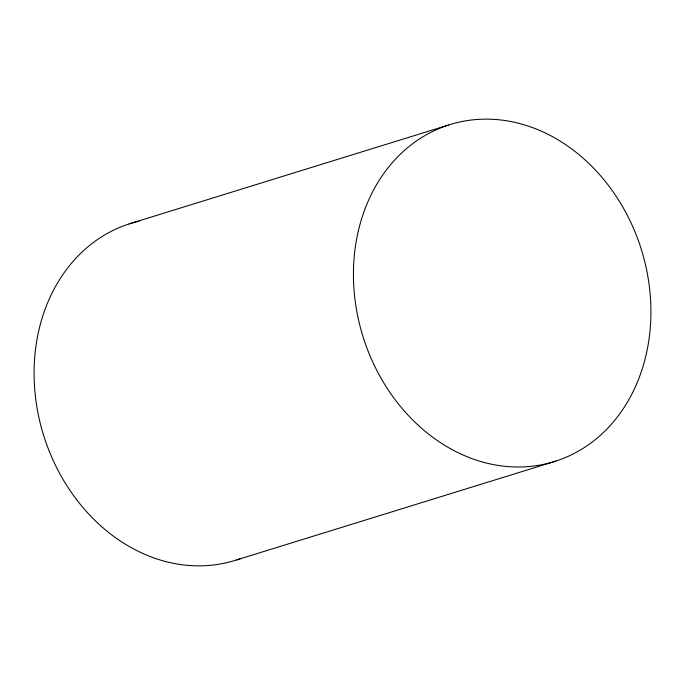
<?xml version="1.0" encoding="UTF-8"?>
<svg xmlns="http://www.w3.org/2000/svg" width="685" height="685" viewBox="0 0 685 685"><rect width="100%" height="100%" fill="white"/><g stroke="black" fill="none" stroke-linecap="round" stroke-linejoin="round"><path stroke-width="1.03" d="M129.097 223.918L448.461 125.055M236.539 559.945L555.903 461.082M241.343 558.266A176.396 145.828 72.8 0 1 43.189 433.99A176.396 145.828 72.8 0 1 138.909 221.186M358.383 230.725A176.396 145.828 72.8 0 0 541.107 464.867A176.396 145.828 72.8 0 0 607.047 183.614A176.396 145.828 72.8 0 0 358.383 230.725"/></g></svg>
